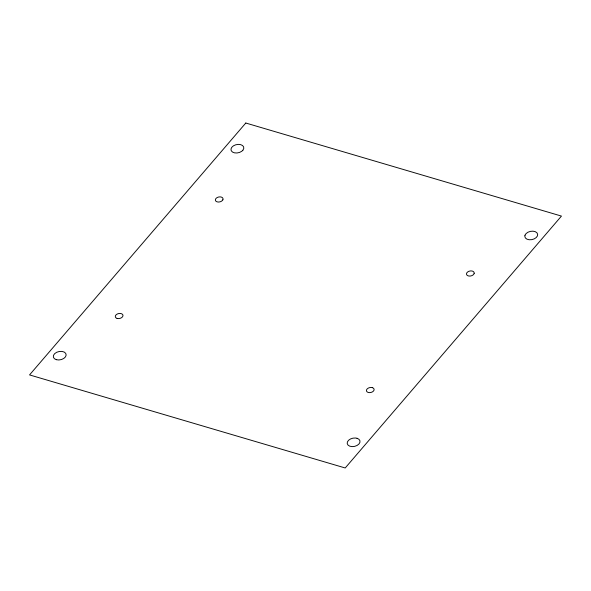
<?xml version="1.0" encoding="UTF-8"?>
<svg xmlns="http://www.w3.org/2000/svg" width="591" height="591" viewBox="0 0 591 591"><rect width="100%" height="100%" fill="white"/><g stroke="black" fill="none" stroke-linecap="round" stroke-linejoin="round"><path stroke-width="0.89" d="M524.985 235.262L524.808 236.385A6.523 4.196 -12 0 0 534.138 238.919A6.523 4.196 -12 0 0 535.247 231.657A6.523 4.196 -12 0 0 524.985 235.262M474.174 273.271L473.945 273.951A3.915 2.519 -12 0 1 467.562 275.613A3.915 2.519 -12 0 1 469.047 271.239A3.915 2.519 -12 0 1 474.174 273.271M222.888 199.765L222.46 200.423A3.915 2.519 -12 0 1 215.944 201.228A3.915 2.519 -12 0 1 218.677 196.995A3.915 2.519 -12 0 1 222.888 199.765M245.79 123.024L29.55 374.916L345.21 467.976L561.45 216.084L245.79 123.024M242.835 150.299L241.756 151.281A6.523 4.196 -12 0 1 231.251 150.735A6.523 4.196 -12 0 1 238.21 144.381A6.523 4.196 -12 0 1 242.835 150.299M372.337 387.637L371.421 387.467A3.915 2.519 -12 0 0 366.442 390.85A3.915 2.519 -12 0 0 372.36 391.929A3.915 2.519 -12 0 0 372.337 387.637M357.053 438.293L355.531 438.012A6.523 4.196 -12 0 0 347.227 443.656A6.523 4.196 -12 0 0 357.09 445.451A6.523 4.196 -12 0 0 357.053 438.293M117.077 318.416A3.915 2.519 -12 0 0 123.002 315.638A3.915 2.519 -12 0 0 117.35 313.969A3.915 2.519 -12 0 0 117.077 318.416M56.278 359.675A6.523 4.196 -12 0 0 66.155 355.051A6.523 4.196 -12 0 0 56.729 352.266A6.523 4.196 -12 0 0 56.278 359.675"/></g></svg>
